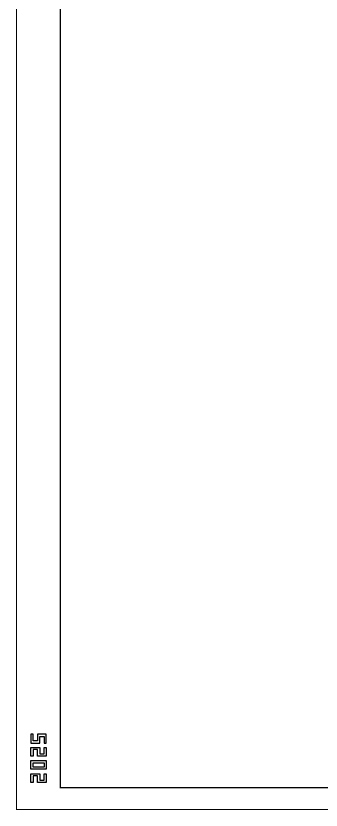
# Model space of a CAD drawing. Extents: x -222544 to -13848, y -31368 to 85559.
# Drawn here: x -140023 to -133063, y 28032 to 46162 of the extents above; entities that cross this region are included whole.
import ezdxf
from ezdxf.enums import TextEntityAlignment as Align
from ezdxf.xclip import XClip

# ---------------------------------------------------------------- set-up
doc = ezdxf.new("R2010")
doc.units = 0
doc.header["$LTSCALE"] = 1000
doc.header["$MEASUREMENT"] = 0
doc.header["$XCLIPFRAME"] = 0
doc.linetypes.add('10平面$0$DOTE', pattern=[2.42, 2, -0.2, 0.02, -0.2])
doc.layers.get('Defpoints').update_dxf_attribs({"color": 210})
for name, color, linetype in [('0-cxFrame', 155, 'Continuous'), ('10平面$0$A-AXIS-DOTE', 14, '10平面$0$DOTE'), ('10平面$0$AS-WALL', 40, 'Continuous'), ('A-WINDOW', 140, 'Continuous')]:
    doc.layers.add(name, color=color, linetype=linetype)
doc.layers.add('0-cxText', color=131, linetype='Continuous', lineweight=25)
doc.styles.add('cx_tuming', font='')
doc.styles.add('cx_tuqian1', font='')
doc.styles.add('黑体', font='', dxfattribs={"height": 12})
doc.styles.get('cx_tuming').set_extended_font_data('SimHei')
doc.styles.get('cx_tuqian1').set_extended_font_data('SimSun')
doc.styles.get('黑体').set_extended_font_data('SimHei')

# ---------------------------------------------------------------- blocks, each defined once
blk = doc.blocks.new('TK22.A1 L(Dragon)')
at = {"layer": '0-cxFrame', "color": 7, "const_width": 0.5}
blk.add_lwpolyline([(0, 0), (-841, 0), (-841, 594), (0, 594)], close=True, dxfattribs=at)
at = {"layer": '0-cxFrame', "const_width": 0.5}
blk.add_lwpolyline([(-80, 10), (-821, 10), (-821, 584), (-80, 584)], close=True, dxfattribs=at)
at = {"layer": 'Defpoints', "color": 2}
for points in [[(-833.37, 34.37), (-834.37, 34.37), (-834.37, 30.37), (-830.37, 30.37), (-830.37, 33.37), (-828.37, 33.37), (-828.37, 30.37), (-827.37, 30.37), (-827.37, 34.37), (-831.37, 34.37), (-831.37, 31.37), (-833.37, 31.37), (-833.37, 34.37)], [(-833.37, 24.37), (-834.37, 24.37), (-834.37, 28.37), (-830.37, 28.37), (-830.37, 25.37), (-828.37, 25.37), (-828.37, 28.37), (-827.37, 28.37), (-827.37, 24.37), (-831.37, 24.37), (-831.37, 27.37), (-833.37, 27.37), (-833.37, 24.37)], [(-833.37, 12.37), (-834.37, 12.37), (-834.37, 16.37), (-830.37, 16.37), (-830.37, 13.37), (-828.37, 13.37), (-828.37, 16.37), (-827.37, 16.37), (-827.37, 12.37), (-831.37, 12.37), (-831.37, 15.37), (-833.37, 15.37), (-833.37, 12.37)]]:
    blk.add_lwpolyline(points, dxfattribs=at)
for points in [[(-834.37, 18.37), (-834.37, 22.37), (-827.37, 22.37), (-827.37, 18.37)], [(-833.37, 19.37), (-833.37, 21.37), (-828.37, 21.37), (-828.37, 19.37)]]:
    blk.add_lwpolyline(points, close=True, dxfattribs=at)
at = {"style": '黑体', "flags": 4}
blk.add_attdef('图幅', text='', height=3.3, dxfattribs=at).set_placement((-40, 3), align=Align.RIGHT)
at = {"layer": '0-cxText', "flags": 4}
for tag, height, style, p in [('建设单位', 3.5, 'cx_tuming', (-45, 240)), ('项目名称', 3.5, 'cx_tuming', (-45, 210)), ('子项名称', 3.5, 'cx_tuming', (-45, 180)), ('工程编号', 3.3, 'cx_tuqian1', (-35, 165)), ('图名1', 3.5, 'cx_tuming', (-45, 87)), ('图名2', 3.5, 'cx_tuming', (-45, 79)), ('图名3', 3.5, 'cx_tuming', (-45, 71)), ('出图日期', 3.3, 'cx_tuqian1', (-39, 60)), ('专业', 3.3, 'cx_tuqian1', (-55, 52)), ('图号', 3.3, 'cx_tuqian1', (-55, 44)), ('版次', 3.3, 'cx_tuqian1', (-20, 44))]:
    blk.add_attdef(tag, text='', height=height, dxfattribs=dict(at, style=style)).set_placement(p, align=Align.MIDDLE)
at = {"layer": 'Defpoints', "color": 6, "flags": 4}
for tag, height, style, p in [('tufu', 3.3, '黑体', (-12, 12)), ('dwfname', 4, 'cx_tuqian1', (-80, 3))]:
    blk.add_attdef(tag, text='', height=height, dxfattribs=dict(at, style=style)).set_placement(p, align=Align.RIGHT)
blk = doc.blocks.new('10平面$0$dote')
at = {"layer": '10平面$0$A-AXIS-DOTE'}
for p, q in [((76282.2, 27000), (-41310, 27000)), ((76282.2, 18000), (-41310, 18000))]:
    blk.add_line(p, q, dxfattribs=at)
blk = doc.blocks.new('10平面')
at = {"layer": '10平面$0$AS-WALL'}
blk.add_blockref('10平面$0$dote', (-220736.4, 804820), dxfattribs=at)

msp = doc.modelspace()

# ---------------------------------------------------------------- block references
at = {"layer": '0-cxFrame', "xscale": 50, "yscale": 50, "zscale": 50}
msp.add_blockref('TK22.A1 L(Dragon)', (-97960.5, 28045), dxfattribs=at)
at = {"layer": 'A-WINDOW'}
ref = msp.add_blockref('10平面', (123458.1, -791602.5), dxfattribs=at)
XClip(ref).set_block_clipping_path([(-149069.4947712686, 822142.4845585017), (-143135.4832539898, 832892.364749553)])

doc.saveas('drawing.dxf')
